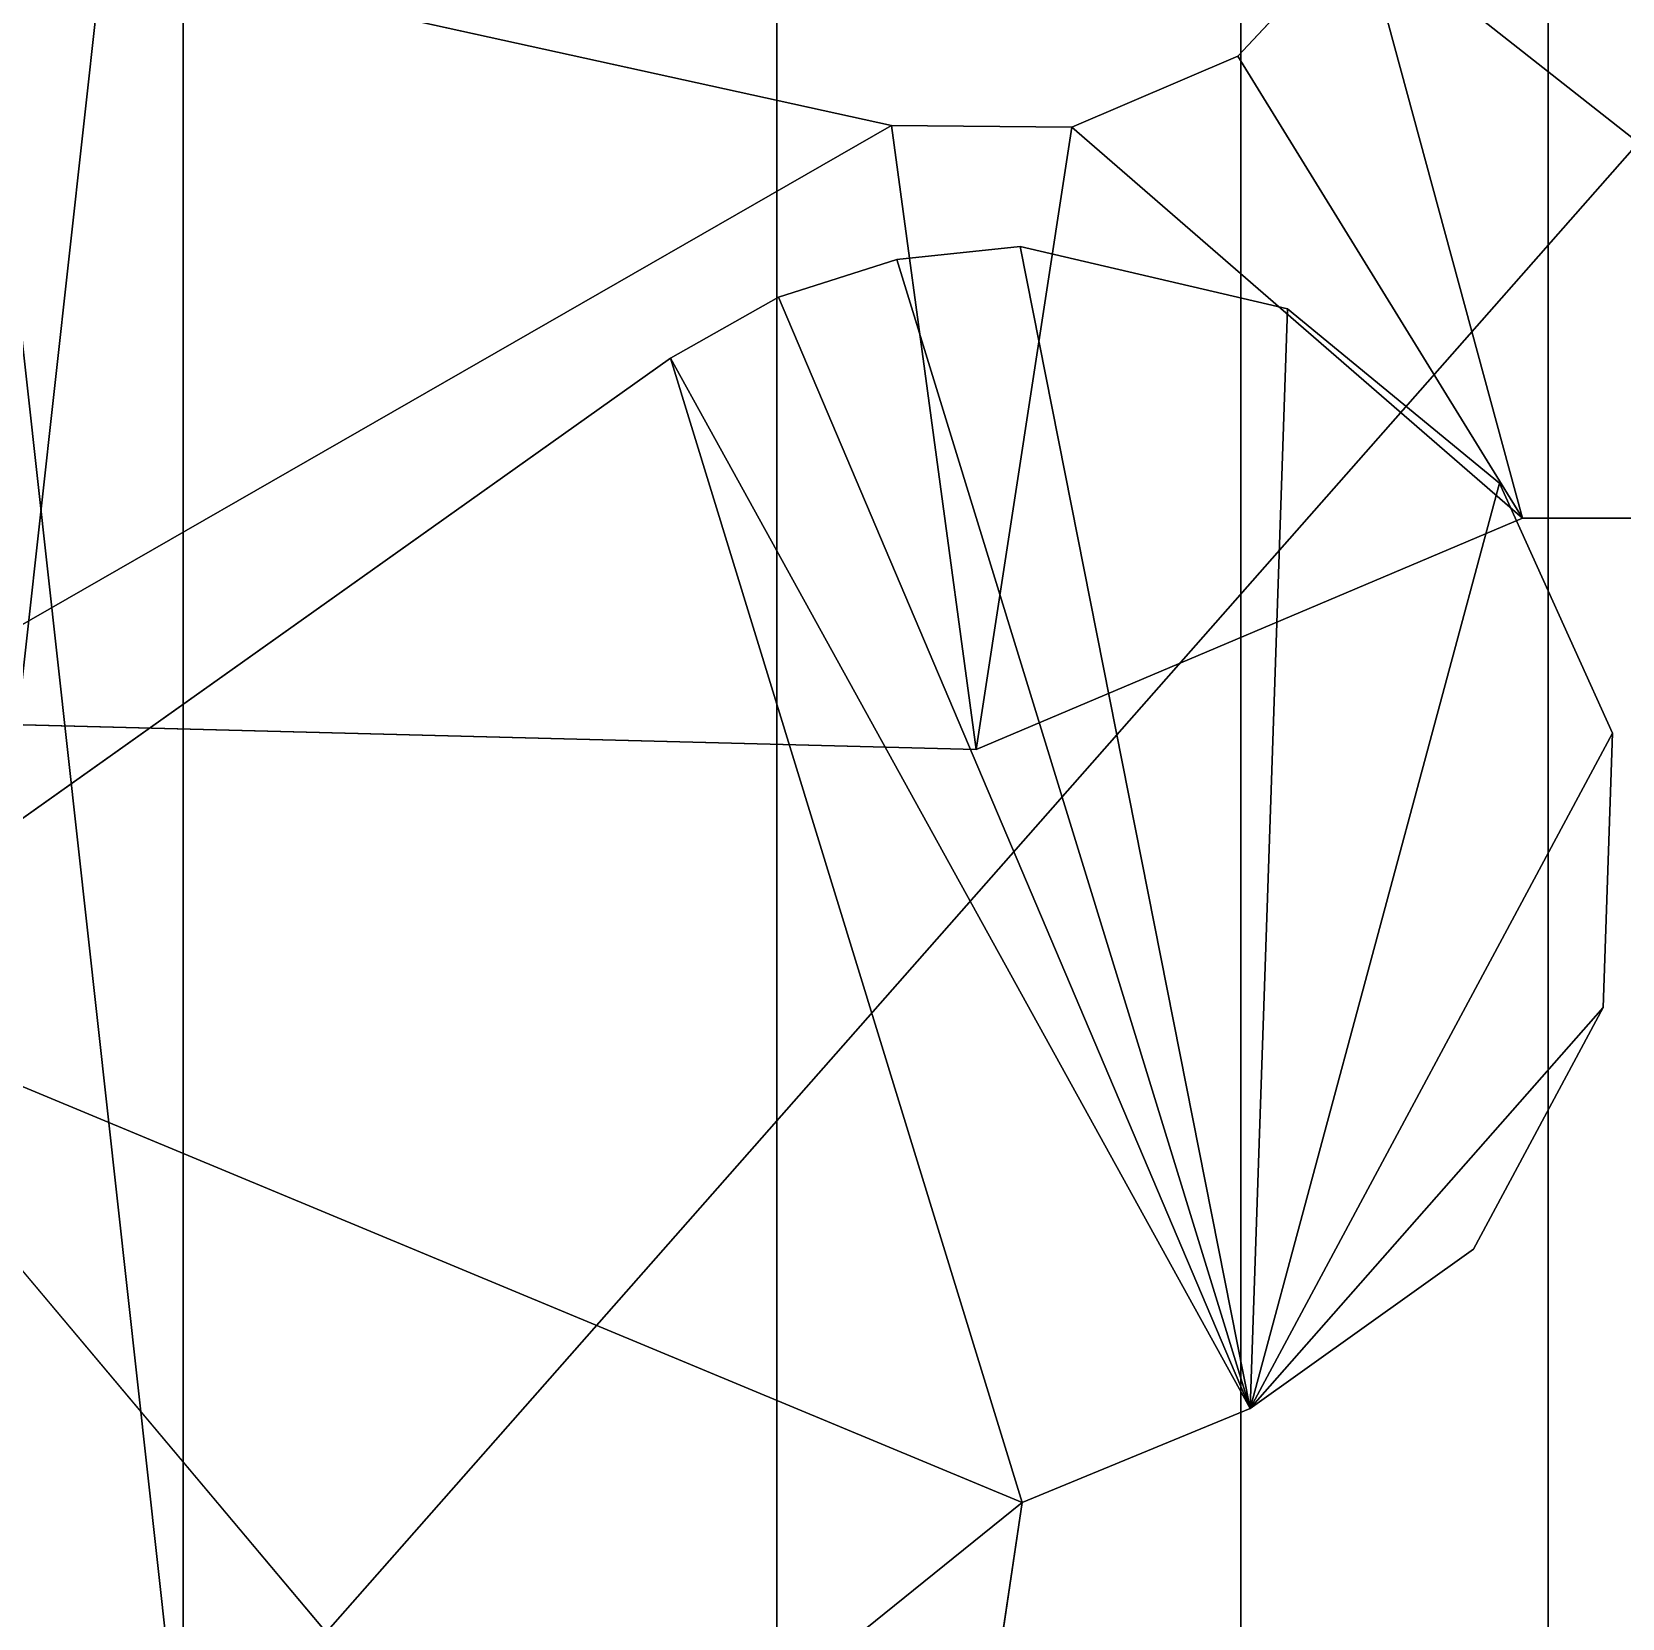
# Model space of a CAD drawing. Extents: x -234 to 3254, y -500 to 80.
# Drawn here: x 1519.61 to 1526.85, y -440.6 to -433.37 of the extents above; entities that cross this region are included whole.
import ezdxf

# ---------------------------------------------------------------- set-up
doc = ezdxf.new("R2010")
doc.units = 0

# ---------------------------------------------------------------- blocks, each defined once
blk = doc.blocks.new('Rack florencia.alacena 2p torre[1].Door Std (doble) [1] (2)', base_point=(501.5, 0, 400))
at = {"layer": 'c-guatambu', "color": 0}
for points in [[(998.5, 19, 381), (998.5, 0, 400), (501.5, 0, 400), (501.5, 19, 381)], [(501.5, 0, 1.5), (998.5, 0, 1.5), (998.5, 19, 1.5), (501.5, 19, 1.5)]]:
    blk.add_3dface(points, dxfattribs=at)
blk = doc.blocks.new('Rack florencia.alacena 2p torre[1].Door Std (doble) [1]3', base_point=(957.55, 19.8, 282.5))
at = {"layer": 'ACCESSORY', "color": 0, "invisible_edges": 8}
for points in [[(981.0022, 20.3, 321.1), (982.2988, 20.3, 318.2), (981.0022, 8.6, 321.1), (981.0022, 20.3, 321.1)], [(981.0022, 20.3, 321.1), (982.2988, 20.3, 318.2), (981.0022, 8.6, 321.1), (981.0022, 20.3, 321.1)], [(982.2988, 20.3, 318.2), (982.2988, 8.6, 318.2), (981.0022, 8.6, 321.1), (982.2988, 20.3, 318.2)], [(982.2988, 20.3, 318.2), (982.2988, 8.6, 318.2), (981.0022, 8.6, 321.1), (982.2988, 20.3, 318.2)], [(981.0022, 20.3, 300.9), (981.0022, 8.6, 300.9), (982.2988, 8.6, 303.8), (981.0022, 20.3, 300.9)], [(981.0022, 20.3, 300.9), (981.0022, 8.6, 300.9), (982.2988, 8.6, 303.8), (981.0022, 20.3, 300.9)], [(982.2988, 20.3, 303.8), (981.0022, 20.3, 300.9), (982.2988, 8.6, 303.8), (982.2988, 20.3, 303.8)], [(982.2988, 20.3, 303.8), (981.0022, 20.3, 300.9), (982.2988, 8.6, 303.8), (982.2988, 20.3, 303.8)], [(982.2988, 8.6, 318.2), (982.2988, 20.3, 318.2), (992.162, 19.8, 318.2), (982.2988, 8.6, 318.2)], [(982.2988, 8.6, 318.2), (982.2988, 20.3, 318.2), (992.162, 19.8, 318.2), (982.2988, 8.6, 318.2)], [(992.162, 19.8, 303.8), (982.2988, 20.3, 303.8), (982.2988, 8.6, 303.8), (992.162, 19.8, 303.8)], [(992.162, 19.8, 303.8), (982.2988, 20.3, 303.8), (982.2988, 8.6, 303.8), (992.162, 19.8, 303.8)], [(992.162, 8.6, 318.2), (982.2988, 8.6, 318.2), (992.162, 19.8, 318.2), (992.162, 8.6, 318.2)], [(992.162, 8.6, 318.2), (982.2988, 8.6, 318.2), (992.162, 19.8, 318.2), (992.162, 8.6, 318.2)], [(992.162, 8.6, 303.8), (992.162, 19.8, 303.8), (982.2988, 8.6, 303.8), (992.162, 8.6, 303.8)], [(992.162, 8.6, 303.8), (992.162, 19.8, 303.8), (982.2988, 8.6, 303.8), (992.162, 8.6, 303.8)], [(988.8954, 19.7229, 314.65), (988.2531, 18.8932, 314.65), (991.805, 14.6366, 314.65), (988.8954, 19.7229, 314.65)], [(988.8954, 19.7229, 314.65), (988.2531, 18.8932, 314.65), (991.805, 14.6366, 314.65), (988.8954, 19.7229, 314.65)], [(988.2531, 18.8932, 307.35), (988.8954, 19.7229, 307.35), (991.805, 14.6366, 307.35), (988.2531, 18.8932, 307.35)], [(988.2531, 18.8932, 307.35), (988.8954, 19.7229, 307.35), (991.805, 14.6366, 307.35), (988.2531, 18.8932, 307.35)], [(988.2531, 18.8932, 314.65), (987.9359, 17.8932, 314.65), (991.805, 14.6366, 314.65), (988.2531, 18.8932, 314.65)], [(988.2531, 18.8932, 314.65), (987.9359, 17.8932, 314.65), (991.805, 14.6366, 314.65), (988.2531, 18.8932, 314.65)], [(987.9359, 17.8932, 307.35), (988.2531, 18.8932, 307.35), (991.805, 14.6366, 307.35), (987.9359, 17.8932, 307.35)], [(987.9359, 17.8932, 307.35), (988.2531, 18.8932, 307.35), (991.805, 14.6366, 307.35), (987.9359, 17.8932, 307.35)], [(987.663, 17.1179, 314.65), (991.0926, 14.4139, 314.65), (987.9359, 17.8932, 314.65), (987.663, 17.1179, 314.65)], [(987.663, 17.1179, 314.65), (991.0926, 14.4139, 314.65), (987.9359, 17.8932, 314.65), (987.663, 17.1179, 314.65)], [(987.9359, 17.8932, 307.35), (991.0926, 14.4139, 307.35), (987.663, 17.1179, 307.35), (987.9359, 17.8932, 307.35)], [(987.9359, 17.8932, 307.35), (991.0926, 14.4139, 307.35), (987.663, 17.1179, 307.35), (987.9359, 17.8932, 307.35)], [(991.805, 14.6366, 314.65), (987.9359, 17.8932, 314.65), (991.0926, 14.4139, 314.65), (991.805, 14.6366, 314.65)], [(991.805, 14.6366, 314.65), (987.9359, 17.8932, 314.65), (991.0926, 14.4139, 314.65), (991.805, 14.6366, 314.65)], [(991.0926, 14.4139, 307.35), (987.9359, 17.8932, 307.35), (991.805, 14.6366, 307.35), (991.0926, 14.4139, 307.35)], [(991.0926, 14.4139, 307.35), (987.9359, 17.8932, 307.35), (991.805, 14.6366, 307.35), (991.0926, 14.4139, 307.35)], [(979.6254, 17.4987, 314.65), (980.8036, 13.4918, 314.65), (985.5237, 16.202, 314.65), (979.6254, 17.4987, 314.65)], [(979.6254, 17.4987, 314.65), (980.8036, 13.4918, 314.65), (985.5237, 16.202, 314.65), (979.6254, 17.4987, 314.65)], [(979.6254, 17.4987, 307.35), (985.5237, 16.202, 307.35), (980.8036, 13.4918, 307.35), (979.6254, 17.4987, 307.35)], [(979.6254, 17.4987, 307.35), (985.5237, 16.202, 307.35), (980.8036, 13.4918, 307.35), (979.6254, 17.4987, 307.35)], [(987.1013, 16.5178, 314.65), (988.3974, 14.4139, 314.65), (987.663, 17.1179, 314.65), (987.1013, 16.5178, 314.65)], [(987.1013, 16.5178, 314.65), (988.3974, 14.4139, 314.65), (987.663, 17.1179, 314.65), (987.1013, 16.5178, 314.65)], [(987.1013, 16.5178, 307.35), (987.663, 17.1179, 307.35), (988.3974, 14.4139, 307.35), (987.1013, 16.5178, 307.35)], [(987.1013, 16.5178, 307.35), (987.663, 17.1179, 307.35), (988.3974, 14.4139, 307.35), (987.1013, 16.5178, 307.35)], [(988.3974, 14.4139, 314.65), (991.0926, 14.4139, 314.65), (987.663, 17.1179, 314.65), (988.3974, 14.4139, 314.65)], [(988.3974, 14.4139, 314.65), (991.0926, 14.4139, 314.65), (987.663, 17.1179, 314.65), (988.3974, 14.4139, 314.65)], [(988.3974, 14.4139, 307.35), (987.663, 17.1179, 307.35), (991.0926, 14.4139, 307.35), (988.3974, 14.4139, 307.35)], [(988.3974, 14.4139, 307.35), (987.663, 17.1179, 307.35), (991.0926, 14.4139, 307.35), (988.3974, 14.4139, 307.35)], [(987.1013, 16.5178, 314.65), (986.3456, 16.1943, 314.65), (988.3974, 14.4139, 314.65), (987.1013, 16.5178, 314.65)], [(987.1013, 16.5178, 314.65), (986.3456, 16.1943, 314.65), (988.3974, 14.4139, 314.65), (987.1013, 16.5178, 314.65)], [(986.3456, 16.1943, 307.35), (987.1013, 16.5178, 307.35), (988.3974, 14.4139, 307.35), (986.3456, 16.1943, 307.35)], [(986.3456, 16.1943, 307.35), (987.1013, 16.5178, 307.35), (988.3974, 14.4139, 307.35), (986.3456, 16.1943, 307.35)], [(980.8036, 13.4918, 314.65), (985.9094, 13.3593, 314.65), (985.5237, 16.202, 314.65), (980.8036, 13.4918, 314.65)], [(980.8036, 13.4918, 314.65), (985.9094, 13.3593, 314.65), (985.5237, 16.202, 314.65), (980.8036, 13.4918, 314.65)], [(980.8036, 13.4918, 307.35), (985.5237, 16.202, 307.35), (985.9094, 13.3593, 307.35), (980.8036, 13.4918, 307.35)], [(980.8036, 13.4918, 307.35), (985.5237, 16.202, 307.35), (985.9094, 13.3593, 307.35), (980.8036, 13.4918, 307.35)], [(985.5237, 16.202, 314.65), (985.9094, 13.3593, 314.65), (986.3456, 16.1943, 314.65), (985.5237, 16.202, 314.65)], [(985.5237, 16.202, 314.65), (985.9094, 13.3593, 314.65), (986.3456, 16.1943, 314.65), (985.5237, 16.202, 314.65)], [(986.3456, 16.1943, 307.35), (985.9094, 13.3593, 307.35), (985.5237, 16.202, 307.35), (986.3456, 16.1943, 307.35)], [(986.3456, 16.1943, 307.35), (985.9094, 13.3593, 307.35), (985.5237, 16.202, 307.35), (986.3456, 16.1943, 307.35)], [(988.3974, 14.4139, 314.65), (986.3456, 16.1943, 314.65), (985.9094, 13.3593, 314.65), (988.3974, 14.4139, 314.65)], [(988.3974, 14.4139, 314.65), (986.3456, 16.1943, 314.65), (985.9094, 13.3593, 314.65), (988.3974, 14.4139, 314.65)], [(985.9094, 13.3593, 307.35), (986.3456, 16.1943, 307.35), (988.3974, 14.4139, 307.35), (985.9094, 13.3593, 307.35)], [(985.9094, 13.3593, 307.35), (986.3456, 16.1943, 307.35), (988.3974, 14.4139, 307.35), (985.9094, 13.3593, 307.35)], [(986.11, 15.65, 318.275), (985.548, 15.592, 318.275), (987.1575, 10.3573, 318.275), (986.11, 15.65, 318.275)], [(986.11, 15.65, 318.275), (985.548, 15.592, 318.275), (987.1575, 10.3573, 318.275), (986.11, 15.65, 318.275)], [(985.548, 15.592, 303.725), (986.11, 15.65, 303.725), (987.1575, 10.3573, 303.725), (985.548, 15.592, 303.725)], [(985.548, 15.592, 303.725), (986.11, 15.65, 303.725), (987.1575, 10.3573, 303.725), (985.548, 15.592, 303.725)], [(987.3271, 15.3661, 318.275), (986.11, 15.65, 318.275), (987.1575, 10.3573, 318.275), (987.3271, 15.3661, 318.275)], [(987.3271, 15.3661, 318.275), (986.11, 15.65, 318.275), (987.1575, 10.3573, 318.275), (987.3271, 15.3661, 318.275)], [(986.11, 15.65, 318.275), (987.3271, 15.3661, 318.275), (987.3271, 15.366, 303.725), (986.11, 15.65, 318.275)], [(986.11, 15.65, 318.275), (987.3271, 15.3661, 318.275), (987.3271, 15.366, 303.725), (986.11, 15.65, 318.275)], [(986.11, 15.65, 303.725), (986.11, 15.65, 318.275), (987.3271, 15.366, 303.725), (986.11, 15.65, 303.725)], [(986.11, 15.65, 303.725), (986.11, 15.65, 318.275), (987.3271, 15.366, 303.725), (986.11, 15.65, 303.725)], [(986.11, 15.65, 303.725), (987.3271, 15.366, 303.725), (987.1575, 10.3573, 303.725), (986.11, 15.65, 303.725)], [(986.11, 15.65, 303.725), (987.3271, 15.366, 303.725), (987.1575, 10.3573, 303.725), (986.11, 15.65, 303.725)], [(985.548, 15.592, 318.275), (985.0097, 15.4203, 318.275), (987.1575, 10.3573, 318.275), (985.548, 15.592, 318.275)], [(985.548, 15.592, 318.275), (985.0097, 15.4203, 318.275), (987.1575, 10.3573, 318.275), (985.548, 15.592, 318.275)], [(985.0097, 15.4203, 303.725), (985.548, 15.592, 303.725), (987.1575, 10.3573, 303.725), (985.0097, 15.4203, 303.725)], [(985.0097, 15.4203, 303.725), (985.548, 15.592, 303.725), (987.1575, 10.3573, 303.725), (985.0097, 15.4203, 303.725)], [(985.0097, 15.4203, 318.275), (984.5178, 15.1422, 318.275), (987.1575, 10.3573, 318.275), (985.0097, 15.4203, 318.275)], [(985.0097, 15.4203, 318.275), (984.5178, 15.1422, 318.275), (987.1575, 10.3573, 318.275), (985.0097, 15.4203, 318.275)], [(984.5178, 15.1422, 303.725), (985.0097, 15.4203, 303.725), (987.1575, 10.3573, 303.725), (984.5178, 15.1422, 303.725)], [(984.5178, 15.1422, 303.725), (985.0097, 15.4203, 303.725), (987.1575, 10.3573, 303.725), (984.5178, 15.1422, 303.725)], [(988.2928, 14.5727, 318.275), (987.3271, 15.3661, 318.275), (987.1575, 10.3573, 318.275), (988.2928, 14.5727, 318.275)], [(988.2928, 14.5727, 318.275), (987.3271, 15.3661, 318.275), (987.1575, 10.3573, 318.275), (988.2928, 14.5727, 318.275)], [(987.3271, 15.366, 303.725), (988.2928, 14.5727, 303.725), (987.1575, 10.3573, 303.725), (987.3271, 15.366, 303.725)], [(987.3271, 15.366, 303.725), (988.2928, 14.5727, 303.725), (987.1575, 10.3573, 303.725), (987.3271, 15.366, 303.725)], [(987.3271, 15.3661, 318.275), (988.2928, 14.5727, 318.275), (987.3271, 15.366, 303.725), (987.3271, 15.3661, 318.275)], [(987.3271, 15.3661, 318.275), (988.2928, 14.5727, 318.275), (987.3271, 15.366, 303.725), (987.3271, 15.3661, 318.275)], [(987.3271, 15.366, 303.725), (988.2928, 14.5727, 318.275), (988.2928, 14.5727, 303.725), (987.3271, 15.366, 303.725)], [(987.3271, 15.366, 303.725), (988.2928, 14.5727, 318.275), (988.2928, 14.5727, 303.725), (987.3271, 15.366, 303.725)], [(984.5178, 15.1422, 318.275), (980.4808, 12.2756, 318.275), (986.1198, 9.9298, 318.275), (984.5178, 15.1422, 318.275)], [(984.5178, 15.1422, 318.275), (980.4808, 12.2756, 318.275), (986.1198, 9.9298, 318.275), (984.5178, 15.1422, 318.275)], [(986.1198, 9.9298, 303.725), (980.4808, 12.2756, 303.725), (984.5178, 15.1422, 303.725), (986.1198, 9.9298, 303.725)], [(986.1198, 9.9298, 303.725), (980.4808, 12.2756, 303.725), (984.5178, 15.1422, 303.725), (986.1198, 9.9298, 303.725)], [(987.1575, 10.3573, 318.275), (984.5178, 15.1422, 318.275), (986.1198, 9.9298, 318.275), (987.1575, 10.3573, 318.275)], [(987.1575, 10.3573, 318.275), (984.5178, 15.1422, 318.275), (986.1198, 9.9298, 318.275), (987.1575, 10.3573, 318.275)], [(986.1198, 9.9298, 303.725), (984.5178, 15.1422, 303.725), (987.1575, 10.3573, 303.725), (986.1198, 9.9298, 303.725)], [(986.1198, 9.9298, 303.725), (984.5178, 15.1422, 303.725), (987.1575, 10.3573, 303.725), (986.1198, 9.9298, 303.725)], [(988.8077, 13.4339, 318.275), (988.2928, 14.5727, 318.275), (987.1575, 10.3573, 318.275), (988.8077, 13.4339, 318.275)], [(988.8077, 13.4339, 318.275), (988.2928, 14.5727, 318.275), (987.1575, 10.3573, 318.275), (988.8077, 13.4339, 318.275)], [(988.2928, 14.5727, 303.725), (988.8077, 13.4339, 303.725), (987.1575, 10.3573, 303.725), (988.2928, 14.5727, 303.725)], [(988.2928, 14.5727, 303.725), (988.8077, 13.4339, 303.725), (987.1575, 10.3573, 303.725), (988.2928, 14.5727, 303.725)], [(988.7654, 12.1848, 318.275), (988.8077, 13.4339, 318.275), (987.1575, 10.3573, 318.275), (988.7654, 12.1848, 318.275)], [(988.7654, 12.1848, 318.275), (988.8077, 13.4339, 318.275), (987.1575, 10.3573, 318.275), (988.7654, 12.1848, 318.275)], [(988.8077, 13.4339, 303.725), (988.7654, 12.1848, 303.725), (987.1575, 10.3573, 303.725), (988.8077, 13.4339, 303.725)], [(988.8077, 13.4339, 303.725), (988.7654, 12.1848, 303.725), (987.1575, 10.3573, 303.725), (988.8077, 13.4339, 303.725)], [(977.0419, 9.1973, 318.275), (983.9348, 8.1692, 318.275), (980.4808, 12.2756, 318.275), (977.0419, 9.1973, 318.275)], [(977.0419, 9.1973, 318.275), (983.9348, 8.1692, 318.275), (980.4808, 12.2756, 318.275), (977.0419, 9.1973, 318.275)], [(983.9348, 8.1691, 303.725), (977.0419, 9.1973, 303.725), (980.4808, 12.2756, 303.725), (983.9348, 8.1691, 303.725)], [(983.9348, 8.1691, 303.725), (977.0419, 9.1973, 303.725), (980.4808, 12.2756, 303.725), (983.9348, 8.1691, 303.725)], [(980.4808, 12.2756, 318.275), (983.9348, 8.1692, 318.275), (986.1198, 9.9298, 318.275), (980.4808, 12.2756, 318.275)], [(980.4808, 12.2756, 318.275), (983.9348, 8.1692, 318.275), (986.1198, 9.9298, 318.275), (980.4808, 12.2756, 318.275)], [(986.1198, 9.9298, 303.725), (983.9348, 8.1691, 303.725), (980.4808, 12.2756, 303.725), (986.1198, 9.9298, 303.725)], [(986.1198, 9.9298, 303.725), (983.9348, 8.1691, 303.725), (980.4808, 12.2756, 303.725), (986.1198, 9.9298, 303.725)], [(988.1747, 11.0835, 318.275), (988.7654, 12.1848, 318.275), (987.1575, 10.3573, 318.275), (988.1747, 11.0835, 318.275)], [(988.1747, 11.0835, 318.275), (988.7654, 12.1848, 318.275), (987.1575, 10.3573, 318.275), (988.1747, 11.0835, 318.275)], [(988.7654, 12.1848, 303.725), (988.1747, 11.0835, 303.725), (987.1575, 10.3573, 303.725), (988.7654, 12.1848, 303.725)], [(988.7654, 12.1848, 303.725), (988.1747, 11.0835, 303.725), (987.1575, 10.3573, 303.725), (988.7654, 12.1848, 303.725)], [(988.1747, 11.0835, 303.725), (988.7654, 12.1848, 303.725), (988.1747, 11.0835, 318.275), (988.1747, 11.0835, 303.725)], [(988.1747, 11.0835, 303.725), (988.7654, 12.1848, 303.725), (988.1747, 11.0835, 318.275), (988.1747, 11.0835, 303.725)], [(988.1747, 11.0835, 318.275), (988.7654, 12.1848, 303.725), (988.7654, 12.1848, 318.275), (988.1747, 11.0835, 318.275)], [(988.1747, 11.0835, 318.275), (988.7654, 12.1848, 303.725), (988.7654, 12.1848, 318.275), (988.1747, 11.0835, 318.275)], [(987.1575, 10.3573, 318.275), (987.1575, 10.3573, 303.725), (988.1747, 11.0835, 303.725), (987.1575, 10.3573, 318.275)], [(987.1575, 10.3573, 318.275), (987.1575, 10.3573, 303.725), (988.1747, 11.0835, 303.725), (987.1575, 10.3573, 318.275)], [(987.1575, 10.3573, 318.275), (988.1747, 11.0835, 303.725), (988.1747, 11.0835, 318.275), (987.1575, 10.3573, 318.275)], [(987.1575, 10.3573, 318.275), (988.1747, 11.0835, 303.725), (988.1747, 11.0835, 318.275), (987.1575, 10.3573, 318.275)], [(986.1198, 9.9298, 303.725), (987.1575, 10.3573, 303.725), (986.1198, 9.9298, 318.275), (986.1198, 9.9298, 303.725)], [(986.1198, 9.9298, 303.725), (987.1575, 10.3573, 303.725), (986.1198, 9.9298, 318.275), (986.1198, 9.9298, 303.725)], [(987.1575, 10.3573, 303.725), (987.1575, 10.3573, 318.275), (986.1198, 9.9298, 318.275), (987.1575, 10.3573, 303.725)], [(987.1575, 10.3573, 303.725), (987.1575, 10.3573, 318.275), (986.1198, 9.9298, 318.275), (987.1575, 10.3573, 303.725)], [(985.8648, 8.2202, 318.275), (986.1198, 9.9298, 318.275), (983.9348, 8.1692, 318.275), (985.8648, 8.2202, 318.275)], [(985.8648, 8.2202, 318.275), (986.1198, 9.9298, 318.275), (983.9348, 8.1692, 318.275), (985.8648, 8.2202, 318.275)], [(985.8648, 8.2202, 303.725), (983.9348, 8.1691, 303.725), (986.1198, 9.9298, 303.725), (985.8648, 8.2202, 303.725)], [(985.8648, 8.2202, 303.725), (983.9348, 8.1691, 303.725), (986.1198, 9.9298, 303.725), (985.8648, 8.2202, 303.725)]]:
    blk.add_3dface(points, dxfattribs=at)
at = {"layer": 'ACCESSORY', "color": 0}
for points in [[(977.7154, 7.1, 328.4011), (985.0015, 7.1, 326.7258), (985.0015, 19.8, 326.7258), (977.7154, 19.8, 328.4011)], [(977.7154, 7.1, 328.4011), (985.0015, 7.1, 326.7258), (985.0015, 19.8, 326.7258), (977.7154, 19.8, 328.4011)], [(977.7154, 19.8, 293.5989), (985.0015, 19.8, 295.2742), (985.0015, 7.1, 295.2742), (977.7154, 7.1, 293.5989)], [(977.7154, 19.8, 293.5989), (985.0015, 19.8, 295.2742), (985.0015, 7.1, 295.2742), (977.7154, 7.1, 293.5989)], [(985.0015, 19.8, 326.7258), (985.0015, 7.1, 326.7258), (987.1154, 7.1, 325.1827), (987.1154, 19.8, 325.1827)], [(985.0015, 19.8, 326.7258), (985.0015, 7.1, 326.7258), (987.1154, 7.1, 325.1827), (987.1154, 19.8, 325.1827)], [(987.1154, 19.8, 296.8173), (987.1154, 7.1, 296.8173), (985.0015, 7.1, 295.2742), (985.0015, 19.8, 295.2742)], [(987.1154, 19.8, 296.8173), (987.1154, 7.1, 296.8173), (985.0015, 7.1, 295.2742), (985.0015, 19.8, 295.2742)], [(987.1154, 19.8, 325.1827), (987.1154, 7.1, 325.1827), (988.5148, 7.1, 322.9711), (988.5148, 19.8, 322.9711)], [(987.1154, 19.8, 325.1827), (987.1154, 7.1, 325.1827), (988.5148, 7.1, 322.9711), (988.5148, 19.8, 322.9711)], [(988.5148, 19.8, 299.0289), (988.5148, 7.1, 299.0289), (987.1154, 7.1, 296.8173), (987.1154, 19.8, 296.8173)], [(988.5148, 19.8, 299.0289), (988.5148, 7.1, 299.0289), (987.1154, 7.1, 296.8173), (987.1154, 19.8, 296.8173)], [(988.5148, 7.1, 322.9711), (989.0041, 7.1, 320.4), (989.0041, 19.8, 320.4), (988.5148, 19.8, 322.9711)], [(988.5148, 7.1, 322.9711), (989.0041, 7.1, 320.4), (989.0041, 19.8, 320.4), (988.5148, 19.8, 322.9711)], [(988.5148, 19.8, 299.0289), (989.0041, 19.8, 301.6), (989.0041, 7.1, 301.6), (988.5148, 7.1, 299.0289)], [(988.5148, 19.8, 299.0289), (989.0041, 19.8, 301.6), (989.0041, 7.1, 301.6), (988.5148, 7.1, 299.0289)], [(979.6254, 17.4987, 307.35), (979.6254, 17.4987, 314.65), (985.5237, 16.202, 314.65), (985.5237, 16.202, 307.35)], [(979.6254, 17.4987, 307.35), (979.6254, 17.4987, 314.65), (985.5237, 16.202, 314.65), (985.5237, 16.202, 307.35)], [(987.1013, 16.5178, 314.65), (987.663, 17.1179, 314.65), (987.663, 17.1179, 307.35), (987.1013, 16.5178, 307.35)], [(987.1013, 16.5178, 314.65), (987.663, 17.1179, 314.65), (987.663, 17.1179, 307.35), (987.1013, 16.5178, 307.35)], [(987.1013, 16.5178, 314.65), (987.1013, 16.5178, 307.35), (986.3456, 16.1943, 307.35), (986.3456, 16.1943, 314.65)], [(987.1013, 16.5178, 314.65), (987.1013, 16.5178, 307.35), (986.3456, 16.1943, 307.35), (986.3456, 16.1943, 314.65)], [(985.5237, 16.202, 307.35), (985.5237, 16.202, 314.65), (986.3456, 16.1943, 314.65), (986.3456, 16.1943, 307.35)], [(985.5237, 16.202, 307.35), (985.5237, 16.202, 314.65), (986.3456, 16.1943, 314.65), (986.3456, 16.1943, 307.35)], [(985.548, 15.592, 318.275), (986.11, 15.65, 318.275), (986.11, 15.65, 303.725), (985.548, 15.592, 303.725)], [(985.548, 15.592, 318.275), (986.11, 15.65, 318.275), (986.11, 15.65, 303.725), (985.548, 15.592, 303.725)], [(985.0097, 15.4203, 318.275), (985.548, 15.592, 318.275), (985.548, 15.592, 303.725), (985.0097, 15.4203, 303.725)], [(985.0097, 15.4203, 318.275), (985.548, 15.592, 318.275), (985.548, 15.592, 303.725), (985.0097, 15.4203, 303.725)], [(985.0097, 15.4203, 318.275), (985.0097, 15.4203, 303.725), (984.5178, 15.1422, 303.725), (984.5178, 15.1422, 318.275)], [(985.0097, 15.4203, 318.275), (985.0097, 15.4203, 303.725), (984.5178, 15.1422, 303.725), (984.5178, 15.1422, 318.275)], [(984.5178, 15.1422, 318.275), (984.5178, 15.1422, 303.725), (980.4808, 12.2756, 303.725), (980.4808, 12.2756, 318.275)], [(984.5178, 15.1422, 318.275), (984.5178, 15.1422, 303.725), (980.4808, 12.2756, 303.725), (980.4808, 12.2756, 318.275)], [(988.2928, 14.5727, 303.725), (988.2928, 14.5727, 318.275), (988.8077, 13.4339, 318.275), (988.8077, 13.4339, 303.725)], [(988.2928, 14.5727, 303.725), (988.2928, 14.5727, 318.275), (988.8077, 13.4339, 318.275), (988.8077, 13.4339, 303.725)], [(988.3974, 14.4139, 307.35), (988.3974, 14.4139, 314.65), (985.9094, 13.3593, 314.65), (985.9094, 13.3593, 307.35)], [(988.3974, 14.4139, 307.35), (988.3974, 14.4139, 314.65), (985.9094, 13.3593, 314.65), (985.9094, 13.3593, 307.35)], [(991.0926, 14.4139, 307.35), (991.0926, 14.4139, 314.65), (988.3974, 14.4139, 314.65), (988.3974, 14.4139, 307.35)], [(991.0926, 14.4139, 307.35), (991.0926, 14.4139, 314.65), (988.3974, 14.4139, 314.65), (988.3974, 14.4139, 307.35)], [(985.9094, 13.3593, 307.35), (985.9094, 13.3593, 314.65), (980.8036, 13.4918, 314.65), (980.8036, 13.4918, 307.35)], [(985.9094, 13.3593, 307.35), (985.9094, 13.3593, 314.65), (980.8036, 13.4918, 314.65), (980.8036, 13.4918, 307.35)], [(988.8077, 13.4339, 303.725), (988.8077, 13.4339, 318.275), (988.7654, 12.1848, 318.275), (988.7654, 12.1848, 303.725)], [(988.8077, 13.4339, 303.725), (988.8077, 13.4339, 318.275), (988.7654, 12.1848, 318.275), (988.7654, 12.1848, 303.725)], [(986.1198, 9.9298, 303.725), (986.1198, 9.9298, 318.275), (985.8648, 8.2202, 318.275), (985.8648, 8.2202, 303.725)], [(986.1198, 9.9298, 303.725), (986.1198, 9.9298, 318.275), (985.8648, 8.2202, 318.275), (985.8648, 8.2202, 303.725)]]:
    blk.add_3dface(points, dxfattribs=at)
blk = doc.blocks.new('Rack florencia.alacena 2p torre[1].Door Std (doble) [1]4', base_point=(957.55, 19.8, 43))
at = {"layer": 'ACCESSORY', "color": 0, "invisible_edges": 8}
for points in [[(981.0022, 20.3, 81.6), (982.2988, 20.3, 78.7), (981.0022, 8.6, 81.6), (981.0022, 20.3, 81.6)], [(981.0022, 20.3, 81.6), (982.2988, 20.3, 78.7), (981.0022, 8.6, 81.6), (981.0022, 20.3, 81.6)], [(982.2988, 20.3, 78.7), (982.2988, 8.6, 78.7), (981.0022, 8.6, 81.6), (982.2988, 20.3, 78.7)], [(982.2988, 20.3, 78.7), (982.2988, 8.6, 78.7), (981.0022, 8.6, 81.6), (982.2988, 20.3, 78.7)], [(981.0022, 20.3, 61.4), (981.0022, 8.6, 61.4), (982.2988, 8.6, 64.3), (981.0022, 20.3, 61.4)], [(981.0022, 20.3, 61.4), (981.0022, 8.6, 61.4), (982.2988, 8.6, 64.3), (981.0022, 20.3, 61.4)], [(982.2988, 20.3, 64.3), (981.0022, 20.3, 61.4), (982.2988, 8.6, 64.3), (982.2988, 20.3, 64.3)], [(982.2988, 20.3, 64.3), (981.0022, 20.3, 61.4), (982.2988, 8.6, 64.3), (982.2988, 20.3, 64.3)], [(982.2988, 8.6, 78.7), (982.2988, 20.3, 78.7), (992.162, 19.8, 78.7), (982.2988, 8.6, 78.7)], [(982.2988, 8.6, 78.7), (982.2988, 20.3, 78.7), (992.162, 19.8, 78.7), (982.2988, 8.6, 78.7)], [(992.162, 19.8, 64.3), (982.2988, 20.3, 64.3), (982.2988, 8.6, 64.3), (992.162, 19.8, 64.3)], [(992.162, 19.8, 64.3), (982.2988, 20.3, 64.3), (982.2988, 8.6, 64.3), (992.162, 19.8, 64.3)], [(992.162, 8.6, 78.7), (982.2988, 8.6, 78.7), (992.162, 19.8, 78.7), (992.162, 8.6, 78.7)], [(992.162, 8.6, 78.7), (982.2988, 8.6, 78.7), (992.162, 19.8, 78.7), (992.162, 8.6, 78.7)], [(992.162, 8.6, 64.3), (992.162, 19.8, 64.3), (982.2988, 8.6, 64.3), (992.162, 8.6, 64.3)], [(992.162, 8.6, 64.3), (992.162, 19.8, 64.3), (982.2988, 8.6, 64.3), (992.162, 8.6, 64.3)], [(988.8954, 19.7229, 75.15), (988.2531, 18.8932, 75.15), (991.805, 14.6366, 75.15), (988.8954, 19.7229, 75.15)], [(988.8954, 19.7229, 75.15), (988.2531, 18.8932, 75.15), (991.805, 14.6366, 75.15), (988.8954, 19.7229, 75.15)], [(988.2531, 18.8932, 67.85), (988.8954, 19.7229, 67.85), (991.805, 14.6366, 67.85), (988.2531, 18.8932, 67.85)], [(988.2531, 18.8932, 67.85), (988.8954, 19.7229, 67.85), (991.805, 14.6366, 67.85), (988.2531, 18.8932, 67.85)], [(988.2531, 18.8932, 75.15), (987.9359, 17.8932, 75.15), (991.805, 14.6366, 75.15), (988.2531, 18.8932, 75.15)], [(988.2531, 18.8932, 75.15), (987.9359, 17.8932, 75.15), (991.805, 14.6366, 75.15), (988.2531, 18.8932, 75.15)], [(987.9359, 17.8932, 67.85), (988.2531, 18.8932, 67.85), (991.805, 14.6366, 67.85), (987.9359, 17.8932, 67.85)], [(987.9359, 17.8932, 67.85), (988.2531, 18.8932, 67.85), (991.805, 14.6366, 67.85), (987.9359, 17.8932, 67.85)], [(987.663, 17.1179, 75.15), (991.0926, 14.4139, 75.15), (987.9359, 17.8932, 75.15), (987.663, 17.1179, 75.15)], [(987.663, 17.1179, 75.15), (991.0926, 14.4139, 75.15), (987.9359, 17.8932, 75.15), (987.663, 17.1179, 75.15)], [(987.9359, 17.8932, 67.85), (991.0926, 14.4139, 67.85), (987.663, 17.1179, 67.85), (987.9359, 17.8932, 67.85)], [(987.9359, 17.8932, 67.85), (991.0926, 14.4139, 67.85), (987.663, 17.1179, 67.85), (987.9359, 17.8932, 67.85)], [(991.805, 14.6366, 75.15), (987.9359, 17.8932, 75.15), (991.0926, 14.4139, 75.15), (991.805, 14.6366, 75.15)], [(991.805, 14.6366, 75.15), (987.9359, 17.8932, 75.15), (991.0926, 14.4139, 75.15), (991.805, 14.6366, 75.15)], [(991.0926, 14.4139, 67.85), (987.9359, 17.8932, 67.85), (991.805, 14.6366, 67.85), (991.0926, 14.4139, 67.85)], [(991.0926, 14.4139, 67.85), (987.9359, 17.8932, 67.85), (991.805, 14.6366, 67.85), (991.0926, 14.4139, 67.85)], [(979.6254, 17.4987, 75.15), (980.8036, 13.4918, 75.15), (985.5237, 16.202, 75.15), (979.6254, 17.4987, 75.15)], [(979.6254, 17.4987, 75.15), (980.8036, 13.4918, 75.15), (985.5237, 16.202, 75.15), (979.6254, 17.4987, 75.15)], [(979.6254, 17.4987, 67.85), (985.5237, 16.202, 67.85), (980.8036, 13.4918, 67.85), (979.6254, 17.4987, 67.85)], [(979.6254, 17.4987, 67.85), (985.5237, 16.202, 67.85), (980.8036, 13.4918, 67.85), (979.6254, 17.4987, 67.85)], [(987.1013, 16.5178, 75.15), (988.3974, 14.4139, 75.15), (987.663, 17.1179, 75.15), (987.1013, 16.5178, 75.15)], [(987.1013, 16.5178, 75.15), (988.3974, 14.4139, 75.15), (987.663, 17.1179, 75.15), (987.1013, 16.5178, 75.15)], [(987.1013, 16.5178, 67.85), (987.663, 17.1179, 67.85), (988.3974, 14.4139, 67.85), (987.1013, 16.5178, 67.85)], [(987.1013, 16.5178, 67.85), (987.663, 17.1179, 67.85), (988.3974, 14.4139, 67.85), (987.1013, 16.5178, 67.85)], [(988.3974, 14.4139, 75.15), (991.0926, 14.4139, 75.15), (987.663, 17.1179, 75.15), (988.3974, 14.4139, 75.15)], [(988.3974, 14.4139, 75.15), (991.0926, 14.4139, 75.15), (987.663, 17.1179, 75.15), (988.3974, 14.4139, 75.15)], [(988.3974, 14.4139, 67.85), (987.663, 17.1179, 67.85), (991.0926, 14.4139, 67.85), (988.3974, 14.4139, 67.85)], [(988.3974, 14.4139, 67.85), (987.663, 17.1179, 67.85), (991.0926, 14.4139, 67.85), (988.3974, 14.4139, 67.85)], [(987.1013, 16.5178, 75.15), (986.3456, 16.1943, 75.15), (988.3974, 14.4139, 75.15), (987.1013, 16.5178, 75.15)], [(987.1013, 16.5178, 75.15), (986.3456, 16.1943, 75.15), (988.3974, 14.4139, 75.15), (987.1013, 16.5178, 75.15)], [(986.3456, 16.1943, 67.85), (987.1013, 16.5178, 67.85), (988.3974, 14.4139, 67.85), (986.3456, 16.1943, 67.85)], [(986.3456, 16.1943, 67.85), (987.1013, 16.5178, 67.85), (988.3974, 14.4139, 67.85), (986.3456, 16.1943, 67.85)], [(980.8036, 13.4918, 75.15), (985.9094, 13.3593, 75.15), (985.5237, 16.202, 75.15), (980.8036, 13.4918, 75.15)], [(980.8036, 13.4918, 75.15), (985.9094, 13.3593, 75.15), (985.5237, 16.202, 75.15), (980.8036, 13.4918, 75.15)], [(980.8036, 13.4918, 67.85), (985.5237, 16.202, 67.85), (985.9094, 13.3593, 67.85), (980.8036, 13.4918, 67.85)], [(980.8036, 13.4918, 67.85), (985.5237, 16.202, 67.85), (985.9094, 13.3593, 67.85), (980.8036, 13.4918, 67.85)], [(985.5237, 16.202, 75.15), (985.9094, 13.3593, 75.15), (986.3456, 16.1943, 75.15), (985.5237, 16.202, 75.15)], [(985.5237, 16.202, 75.15), (985.9094, 13.3593, 75.15), (986.3456, 16.1943, 75.15), (985.5237, 16.202, 75.15)], [(986.3456, 16.1943, 67.85), (985.9094, 13.3593, 67.85), (985.5237, 16.202, 67.85), (986.3456, 16.1943, 67.85)], [(986.3456, 16.1943, 67.85), (985.9094, 13.3593, 67.85), (985.5237, 16.202, 67.85), (986.3456, 16.1943, 67.85)], [(988.3974, 14.4139, 75.15), (986.3456, 16.1943, 75.15), (985.9094, 13.3593, 75.15), (988.3974, 14.4139, 75.15)], [(988.3974, 14.4139, 75.15), (986.3456, 16.1943, 75.15), (985.9094, 13.3593, 75.15), (988.3974, 14.4139, 75.15)], [(985.9094, 13.3593, 67.85), (986.3456, 16.1943, 67.85), (988.3974, 14.4139, 67.85), (985.9094, 13.3593, 67.85)], [(985.9094, 13.3593, 67.85), (986.3456, 16.1943, 67.85), (988.3974, 14.4139, 67.85), (985.9094, 13.3593, 67.85)], [(986.11, 15.65, 78.775), (985.548, 15.592, 78.775), (987.1575, 10.3573, 78.775), (986.11, 15.65, 78.775)], [(986.11, 15.65, 78.775), (985.548, 15.592, 78.775), (987.1575, 10.3573, 78.775), (986.11, 15.65, 78.775)], [(985.548, 15.592, 64.225), (986.11, 15.65, 64.225), (987.1575, 10.3573, 64.225), (985.548, 15.592, 64.225)], [(985.548, 15.592, 64.225), (986.11, 15.65, 64.225), (987.1575, 10.3573, 64.225), (985.548, 15.592, 64.225)], [(987.3271, 15.3661, 78.775), (986.11, 15.65, 78.775), (987.1575, 10.3573, 78.775), (987.3271, 15.3661, 78.775)], [(987.3271, 15.3661, 78.775), (986.11, 15.65, 78.775), (987.1575, 10.3573, 78.775), (987.3271, 15.3661, 78.775)], [(986.11, 15.65, 78.775), (987.3271, 15.3661, 78.775), (987.3271, 15.366, 64.225), (986.11, 15.65, 78.775)], [(986.11, 15.65, 78.775), (987.3271, 15.3661, 78.775), (987.3271, 15.366, 64.225), (986.11, 15.65, 78.775)], [(986.11, 15.65, 64.225), (986.11, 15.65, 78.775), (987.3271, 15.366, 64.225), (986.11, 15.65, 64.225)], [(986.11, 15.65, 64.225), (986.11, 15.65, 78.775), (987.3271, 15.366, 64.225), (986.11, 15.65, 64.225)], [(986.11, 15.65, 64.225), (987.3271, 15.366, 64.225), (987.1575, 10.3573, 64.225), (986.11, 15.65, 64.225)], [(986.11, 15.65, 64.225), (987.3271, 15.366, 64.225), (987.1575, 10.3573, 64.225), (986.11, 15.65, 64.225)], [(985.548, 15.592, 78.775), (985.0097, 15.4203, 78.775), (987.1575, 10.3573, 78.775), (985.548, 15.592, 78.775)], [(985.548, 15.592, 78.775), (985.0097, 15.4203, 78.775), (987.1575, 10.3573, 78.775), (985.548, 15.592, 78.775)], [(985.0097, 15.4203, 64.225), (985.548, 15.592, 64.225), (987.1575, 10.3573, 64.225), (985.0097, 15.4203, 64.225)], [(985.0097, 15.4203, 64.225), (985.548, 15.592, 64.225), (987.1575, 10.3573, 64.225), (985.0097, 15.4203, 64.225)], [(985.0097, 15.4203, 78.775), (984.5178, 15.1422, 78.775), (987.1575, 10.3573, 78.775), (985.0097, 15.4203, 78.775)], [(985.0097, 15.4203, 78.775), (984.5178, 15.1422, 78.775), (987.1575, 10.3573, 78.775), (985.0097, 15.4203, 78.775)], [(984.5178, 15.1422, 64.225), (985.0097, 15.4203, 64.225), (987.1575, 10.3573, 64.225), (984.5178, 15.1422, 64.225)], [(984.5178, 15.1422, 64.225), (985.0097, 15.4203, 64.225), (987.1575, 10.3573, 64.225), (984.5178, 15.1422, 64.225)], [(988.2928, 14.5727, 78.775), (987.3271, 15.3661, 78.775), (987.1575, 10.3573, 78.775), (988.2928, 14.5727, 78.775)], [(988.2928, 14.5727, 78.775), (987.3271, 15.3661, 78.775), (987.1575, 10.3573, 78.775), (988.2928, 14.5727, 78.775)], [(987.3271, 15.366, 64.225), (988.2928, 14.5727, 64.225), (987.1575, 10.3573, 64.225), (987.3271, 15.366, 64.225)], [(987.3271, 15.366, 64.225), (988.2928, 14.5727, 64.225), (987.1575, 10.3573, 64.225), (987.3271, 15.366, 64.225)], [(987.3271, 15.3661, 78.775), (988.2928, 14.5727, 78.775), (987.3271, 15.366, 64.225), (987.3271, 15.3661, 78.775)], [(987.3271, 15.3661, 78.775), (988.2928, 14.5727, 78.775), (987.3271, 15.366, 64.225), (987.3271, 15.3661, 78.775)], [(987.3271, 15.366, 64.225), (988.2928, 14.5727, 78.775), (988.2928, 14.5727, 64.225), (987.3271, 15.366, 64.225)], [(987.3271, 15.366, 64.225), (988.2928, 14.5727, 78.775), (988.2928, 14.5727, 64.225), (987.3271, 15.366, 64.225)], [(984.5178, 15.1422, 78.775), (980.4808, 12.2756, 78.775), (986.1198, 9.9298, 78.775), (984.5178, 15.1422, 78.775)], [(984.5178, 15.1422, 78.775), (980.4808, 12.2756, 78.775), (986.1198, 9.9298, 78.775), (984.5178, 15.1422, 78.775)], [(986.1198, 9.9298, 64.225), (980.4808, 12.2756, 64.225), (984.5178, 15.1422, 64.225), (986.1198, 9.9298, 64.225)], [(986.1198, 9.9298, 64.225), (980.4808, 12.2756, 64.225), (984.5178, 15.1422, 64.225), (986.1198, 9.9298, 64.225)], [(987.1575, 10.3573, 78.775), (984.5178, 15.1422, 78.775), (986.1198, 9.9298, 78.775), (987.1575, 10.3573, 78.775)], [(987.1575, 10.3573, 78.775), (984.5178, 15.1422, 78.775), (986.1198, 9.9298, 78.775), (987.1575, 10.3573, 78.775)], [(986.1198, 9.9298, 64.225), (984.5178, 15.1422, 64.225), (987.1575, 10.3573, 64.225), (986.1198, 9.9298, 64.225)], [(986.1198, 9.9298, 64.225), (984.5178, 15.1422, 64.225), (987.1575, 10.3573, 64.225), (986.1198, 9.9298, 64.225)], [(988.8077, 13.4339, 78.775), (988.2928, 14.5727, 78.775), (987.1575, 10.3573, 78.775), (988.8077, 13.4339, 78.775)], [(988.8077, 13.4339, 78.775), (988.2928, 14.5727, 78.775), (987.1575, 10.3573, 78.775), (988.8077, 13.4339, 78.775)], [(988.2928, 14.5727, 64.225), (988.8077, 13.4339, 64.225), (987.1575, 10.3573, 64.225), (988.2928, 14.5727, 64.225)], [(988.2928, 14.5727, 64.225), (988.8077, 13.4339, 64.225), (987.1575, 10.3573, 64.225), (988.2928, 14.5727, 64.225)], [(988.7654, 12.1848, 78.775), (988.8077, 13.4339, 78.775), (987.1575, 10.3573, 78.775), (988.7654, 12.1848, 78.775)], [(988.7654, 12.1848, 78.775), (988.8077, 13.4339, 78.775), (987.1575, 10.3573, 78.775), (988.7654, 12.1848, 78.775)], [(988.8077, 13.4339, 64.225), (988.7654, 12.1848, 64.225), (987.1575, 10.3573, 64.225), (988.8077, 13.4339, 64.225)], [(988.8077, 13.4339, 64.225), (988.7654, 12.1848, 64.225), (987.1575, 10.3573, 64.225), (988.8077, 13.4339, 64.225)], [(977.0419, 9.1973, 78.775), (983.9348, 8.1692, 78.775), (980.4808, 12.2756, 78.775), (977.0419, 9.1973, 78.775)], [(977.0419, 9.1973, 78.775), (983.9348, 8.1692, 78.775), (980.4808, 12.2756, 78.775), (977.0419, 9.1973, 78.775)], [(983.9348, 8.1691, 64.225), (977.0419, 9.1973, 64.225), (980.4808, 12.2756, 64.225), (983.9348, 8.1691, 64.225)], [(983.9348, 8.1691, 64.225), (977.0419, 9.1973, 64.225), (980.4808, 12.2756, 64.225), (983.9348, 8.1691, 64.225)], [(980.4808, 12.2756, 78.775), (983.9348, 8.1692, 78.775), (986.1198, 9.9298, 78.775), (980.4808, 12.2756, 78.775)], [(980.4808, 12.2756, 78.775), (983.9348, 8.1692, 78.775), (986.1198, 9.9298, 78.775), (980.4808, 12.2756, 78.775)], [(986.1198, 9.9298, 64.225), (983.9348, 8.1691, 64.225), (980.4808, 12.2756, 64.225), (986.1198, 9.9298, 64.225)], [(986.1198, 9.9298, 64.225), (983.9348, 8.1691, 64.225), (980.4808, 12.2756, 64.225), (986.1198, 9.9298, 64.225)], [(988.1747, 11.0835, 78.775), (988.7654, 12.1848, 78.775), (987.1575, 10.3573, 78.775), (988.1747, 11.0835, 78.775)], [(988.1747, 11.0835, 78.775), (988.7654, 12.1848, 78.775), (987.1575, 10.3573, 78.775), (988.1747, 11.0835, 78.775)], [(988.7654, 12.1848, 64.225), (988.1747, 11.0835, 64.225), (987.1575, 10.3573, 64.225), (988.7654, 12.1848, 64.225)], [(988.7654, 12.1848, 64.225), (988.1747, 11.0835, 64.225), (987.1575, 10.3573, 64.225), (988.7654, 12.1848, 64.225)], [(988.1747, 11.0835, 64.225), (988.7654, 12.1848, 64.225), (988.1747, 11.0835, 78.775), (988.1747, 11.0835, 64.225)], [(988.1747, 11.0835, 64.225), (988.7654, 12.1848, 64.225), (988.1747, 11.0835, 78.775), (988.1747, 11.0835, 64.225)], [(988.1747, 11.0835, 78.775), (988.7654, 12.1848, 64.225), (988.7654, 12.1848, 78.775), (988.1747, 11.0835, 78.775)], [(988.1747, 11.0835, 78.775), (988.7654, 12.1848, 64.225), (988.7654, 12.1848, 78.775), (988.1747, 11.0835, 78.775)], [(987.1575, 10.3573, 78.775), (987.1575, 10.3573, 64.225), (988.1747, 11.0835, 64.225), (987.1575, 10.3573, 78.775)], [(987.1575, 10.3573, 78.775), (987.1575, 10.3573, 64.225), (988.1747, 11.0835, 64.225), (987.1575, 10.3573, 78.775)], [(987.1575, 10.3573, 78.775), (988.1747, 11.0835, 64.225), (988.1747, 11.0835, 78.775), (987.1575, 10.3573, 78.775)], [(987.1575, 10.3573, 78.775), (988.1747, 11.0835, 64.225), (988.1747, 11.0835, 78.775), (987.1575, 10.3573, 78.775)], [(986.1198, 9.9298, 64.225), (987.1575, 10.3573, 64.225), (986.1198, 9.9298, 78.775), (986.1198, 9.9298, 64.225)], [(986.1198, 9.9298, 64.225), (987.1575, 10.3573, 64.225), (986.1198, 9.9298, 78.775), (986.1198, 9.9298, 64.225)], [(987.1575, 10.3573, 64.225), (987.1575, 10.3573, 78.775), (986.1198, 9.9298, 78.775), (987.1575, 10.3573, 64.225)], [(987.1575, 10.3573, 64.225), (987.1575, 10.3573, 78.775), (986.1198, 9.9298, 78.775), (987.1575, 10.3573, 64.225)], [(985.8648, 8.2202, 78.775), (986.1198, 9.9298, 78.775), (983.9348, 8.1692, 78.775), (985.8648, 8.2202, 78.775)], [(985.8648, 8.2202, 78.775), (986.1198, 9.9298, 78.775), (983.9348, 8.1692, 78.775), (985.8648, 8.2202, 78.775)], [(985.8648, 8.2202, 64.225), (983.9348, 8.1691, 64.225), (986.1198, 9.9298, 64.225), (985.8648, 8.2202, 64.225)], [(985.8648, 8.2202, 64.225), (983.9348, 8.1691, 64.225), (986.1198, 9.9298, 64.225), (985.8648, 8.2202, 64.225)]]:
    blk.add_3dface(points, dxfattribs=at)
at = {"layer": 'ACCESSORY', "color": 0}
for points in [[(977.7154, 7.1, 88.9011), (985.0015, 7.1, 87.2258), (985.0015, 19.8, 87.2258), (977.7154, 19.8, 88.9011)], [(977.7154, 7.1, 88.9011), (985.0015, 7.1, 87.2258), (985.0015, 19.8, 87.2258), (977.7154, 19.8, 88.9011)], [(977.7154, 19.8, 54.0989), (985.0015, 19.8, 55.7742), (985.0015, 7.1, 55.7742), (977.7154, 7.1, 54.0989)], [(977.7154, 19.8, 54.0989), (985.0015, 19.8, 55.7742), (985.0015, 7.1, 55.7742), (977.7154, 7.1, 54.0989)], [(985.0015, 19.8, 87.2258), (985.0015, 7.1, 87.2258), (987.1154, 7.1, 85.6827), (987.1154, 19.8, 85.6827)], [(985.0015, 19.8, 87.2258), (985.0015, 7.1, 87.2258), (987.1154, 7.1, 85.6827), (987.1154, 19.8, 85.6827)], [(987.1154, 19.8, 57.3173), (987.1154, 7.1, 57.3173), (985.0015, 7.1, 55.7742), (985.0015, 19.8, 55.7742)], [(987.1154, 19.8, 57.3173), (987.1154, 7.1, 57.3173), (985.0015, 7.1, 55.7742), (985.0015, 19.8, 55.7742)], [(987.1154, 19.8, 85.6827), (987.1154, 7.1, 85.6827), (988.5148, 7.1, 83.4711), (988.5148, 19.8, 83.4711)], [(987.1154, 19.8, 85.6827), (987.1154, 7.1, 85.6827), (988.5148, 7.1, 83.4711), (988.5148, 19.8, 83.4711)], [(988.5148, 19.8, 59.5289), (988.5148, 7.1, 59.5289), (987.1154, 7.1, 57.3173), (987.1154, 19.8, 57.3173)], [(988.5148, 19.8, 59.5289), (988.5148, 7.1, 59.5289), (987.1154, 7.1, 57.3173), (987.1154, 19.8, 57.3173)], [(988.5148, 7.1, 83.4711), (989.0041, 7.1, 80.9), (989.0041, 19.8, 80.9), (988.5148, 19.8, 83.4711)], [(988.5148, 7.1, 83.4711), (989.0041, 7.1, 80.9), (989.0041, 19.8, 80.9), (988.5148, 19.8, 83.4711)], [(988.5148, 19.8, 59.5289), (989.0041, 19.8, 62.1), (989.0041, 7.1, 62.1), (988.5148, 7.1, 59.5289)], [(988.5148, 19.8, 59.5289), (989.0041, 19.8, 62.1), (989.0041, 7.1, 62.1), (988.5148, 7.1, 59.5289)], [(979.6254, 17.4987, 67.85), (979.6254, 17.4987, 75.15), (985.5237, 16.202, 75.15), (985.5237, 16.202, 67.85)], [(979.6254, 17.4987, 67.85), (979.6254, 17.4987, 75.15), (985.5237, 16.202, 75.15), (985.5237, 16.202, 67.85)], [(987.1013, 16.5178, 75.15), (987.663, 17.1179, 75.15), (987.663, 17.1179, 67.85), (987.1013, 16.5178, 67.85)], [(987.1013, 16.5178, 75.15), (987.663, 17.1179, 75.15), (987.663, 17.1179, 67.85), (987.1013, 16.5178, 67.85)], [(987.1013, 16.5178, 75.15), (987.1013, 16.5178, 67.85), (986.3456, 16.1943, 67.85), (986.3456, 16.1943, 75.15)], [(987.1013, 16.5178, 75.15), (987.1013, 16.5178, 67.85), (986.3456, 16.1943, 67.85), (986.3456, 16.1943, 75.15)], [(985.5237, 16.202, 67.85), (985.5237, 16.202, 75.15), (986.3456, 16.1943, 75.15), (986.3456, 16.1943, 67.85)], [(985.5237, 16.202, 67.85), (985.5237, 16.202, 75.15), (986.3456, 16.1943, 75.15), (986.3456, 16.1943, 67.85)], [(985.548, 15.592, 78.775), (986.11, 15.65, 78.775), (986.11, 15.65, 64.225), (985.548, 15.592, 64.225)], [(985.548, 15.592, 78.775), (986.11, 15.65, 78.775), (986.11, 15.65, 64.225), (985.548, 15.592, 64.225)], [(985.0097, 15.4203, 78.775), (985.548, 15.592, 78.775), (985.548, 15.592, 64.225), (985.0097, 15.4203, 64.225)], [(985.0097, 15.4203, 78.775), (985.548, 15.592, 78.775), (985.548, 15.592, 64.225), (985.0097, 15.4203, 64.225)], [(985.0097, 15.4203, 78.775), (985.0097, 15.4203, 64.225), (984.5178, 15.1422, 64.225), (984.5178, 15.1422, 78.775)], [(985.0097, 15.4203, 78.775), (985.0097, 15.4203, 64.225), (984.5178, 15.1422, 64.225), (984.5178, 15.1422, 78.775)], [(984.5178, 15.1422, 78.775), (984.5178, 15.1422, 64.225), (980.4808, 12.2756, 64.225), (980.4808, 12.2756, 78.775)], [(984.5178, 15.1422, 78.775), (984.5178, 15.1422, 64.225), (980.4808, 12.2756, 64.225), (980.4808, 12.2756, 78.775)], [(988.2928, 14.5727, 64.225), (988.2928, 14.5727, 78.775), (988.8077, 13.4339, 78.775), (988.8077, 13.4339, 64.225)], [(988.2928, 14.5727, 64.225), (988.2928, 14.5727, 78.775), (988.8077, 13.4339, 78.775), (988.8077, 13.4339, 64.225)], [(988.3974, 14.4139, 67.85), (988.3974, 14.4139, 75.15), (985.9094, 13.3593, 75.15), (985.9094, 13.3593, 67.85)], [(988.3974, 14.4139, 67.85), (988.3974, 14.4139, 75.15), (985.9094, 13.3593, 75.15), (985.9094, 13.3593, 67.85)], [(991.0926, 14.4139, 67.85), (991.0926, 14.4139, 75.15), (988.3974, 14.4139, 75.15), (988.3974, 14.4139, 67.85)], [(991.0926, 14.4139, 67.85), (991.0926, 14.4139, 75.15), (988.3974, 14.4139, 75.15), (988.3974, 14.4139, 67.85)], [(985.9094, 13.3593, 67.85), (985.9094, 13.3593, 75.15), (980.8036, 13.4918, 75.15), (980.8036, 13.4918, 67.85)], [(985.9094, 13.3593, 67.85), (985.9094, 13.3593, 75.15), (980.8036, 13.4918, 75.15), (980.8036, 13.4918, 67.85)], [(988.8077, 13.4339, 64.225), (988.8077, 13.4339, 78.775), (988.7654, 12.1848, 78.775), (988.7654, 12.1848, 64.225)], [(988.8077, 13.4339, 64.225), (988.8077, 13.4339, 78.775), (988.7654, 12.1848, 78.775), (988.7654, 12.1848, 64.225)], [(986.1198, 9.9298, 64.225), (986.1198, 9.9298, 78.775), (985.8648, 8.2202, 78.775), (985.8648, 8.2202, 64.225)], [(986.1198, 9.9298, 64.225), (986.1198, 9.9298, 78.775), (985.8648, 8.2202, 78.775), (985.8648, 8.2202, 64.225)]]:
    blk.add_3dface(points, dxfattribs=at)
blk = doc.blocks.new('Rack florencia.alacena 2p torre[1].Door Std (doble) [1]')
for name, p in [('Rack florencia.alacena 2p torre[1].Door Std (doble) [1]3', (957.55, 19.8, 282.5)), ('Rack florencia.alacena 2p torre[1].Door Std (doble) [1]4', (957.55, 19.8, 43))]:
    blk.add_blockref(name, p)
at = {"layer": 'c-guatambu'}
blk.add_blockref('Rack florencia.alacena 2p torre[1].Door Std (doble) [1] (2)', (501.5, 0, 400), dxfattribs=at)
blk = doc.blocks.new('Rack florencia.alacena 2p torre[1]')
at = {"layer": 'Rack florencia.alacena 2p torre[1].Door Std (doble) [1]'}
blk.add_blockref('Rack florencia.alacena 2p torre[1].Door Std (doble) [1]', (0, 0), dxfattribs=at)

msp = doc.modelspace()

# ---------------------------------------------------------------- block references
msp.add_blockref('Rack florencia.alacena 2p torre[1]', (538, -450, 200))

doc.saveas('drawing.dxf')
